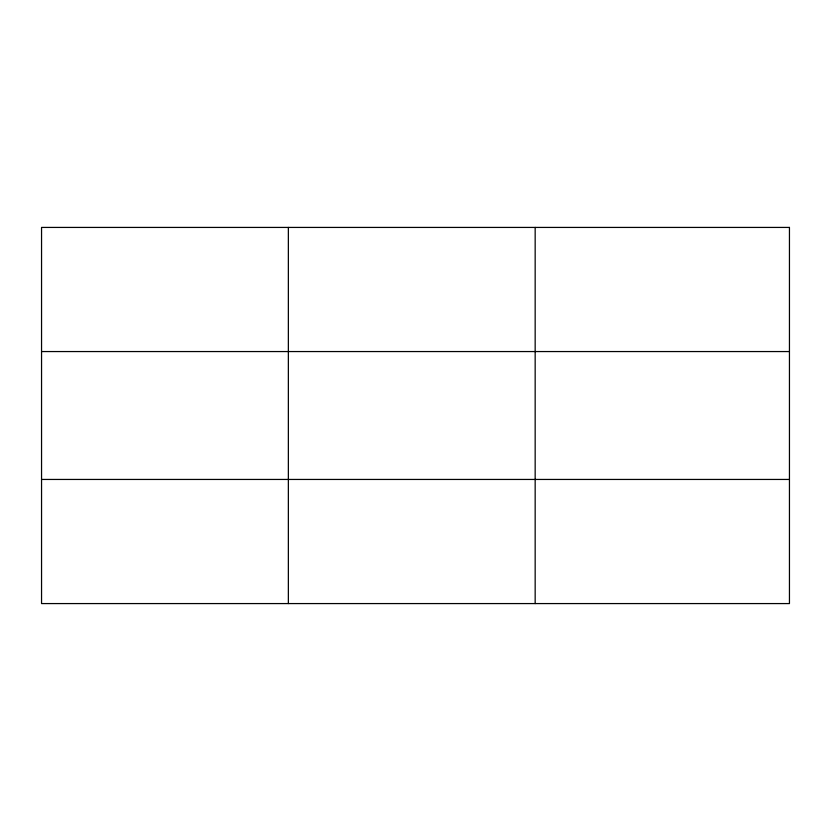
<?xml version="1.0" encoding="UTF-8"?>
<svg xmlns="http://www.w3.org/2000/svg" width="831" height="831" viewBox="0 0 831 831"><rect width="100%" height="100%" fill="white"/><g stroke="black" fill="none" stroke-linecap="round" stroke-linejoin="round"><path stroke-width="1.25" d="M288.357 603.576L288.357 227.424M535.164 603.576L535.164 227.424M41.55 351.555L789.45 351.555M41.55 479.445L789.45 479.445M789.45 227.424L789.45 603.576L41.55 603.576L41.55 227.424L789.45 227.424"/></g></svg>
